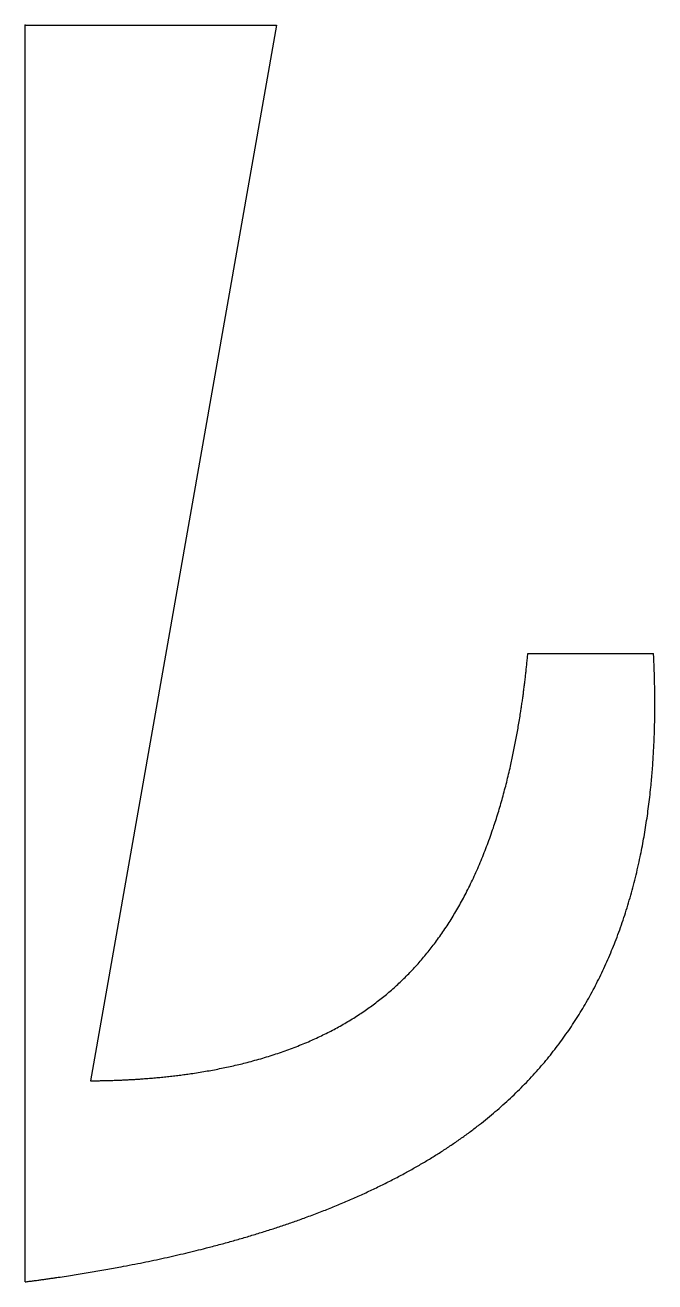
# Model space of a CAD drawing. Header units: millimetres. Extents: x 0 to 2.51, y -5 to 0.
import ezdxf

# ---------------------------------------------------------------- set-up
doc = ezdxf.new("R2010")
doc.units = ezdxf.units.MM
doc.layers.get('0').update_dxf_attribs({"linetype": 'CONTINUOUS'})

msp = doc.modelspace()

# ---------------------------------------------------------------- linework, layer by layer
for p, q in [((0, -5), (0, 0)), ((0, 0), (1, 0)), ((1, 0), (0.2594, -4.2)), ((2, -2.5), (2.5, -2.5))]:
    msp.add_line(p, q)
for points in [[(0, -5), (0.1034, -4.9867), (0.3056, -4.957), (0.5952, -4.903), (0.9532, -4.8117), (1.3507, -4.6632), (1.6936, -4.4771), (1.9771, -4.2501), (2.1978, -3.9799), (2.3574, -3.6678), (2.4603, -3.3166), (2.5006, -3.0068), (2.5088, -2.7592), (2.5045, -2.5875), (2.5, -2.5)], [(0.2594, -4.2), (0.323, -4.1996), (0.4477, -4.196), (0.6271, -4.1817), (0.8509, -4.1445), (1.1033, -4.0661), (1.3259, -3.9529), (1.5163, -3.802), (1.6733, -3.6121), (1.7985, -3.3849), (1.8941, -3.1233), (1.9491, -2.8887), (1.9789, -2.6994), (1.9938, -2.5674), (2, -2.5)]]:
    msp.add_open_spline(points, degree=5)
msp.add_point((0, 0))
msp.add_point((0, 0))
msp.add_point((0, 0))
msp.add_point((0, 0))
msp.add_point((0, 0))

doc.saveas('drawing.dxf')
